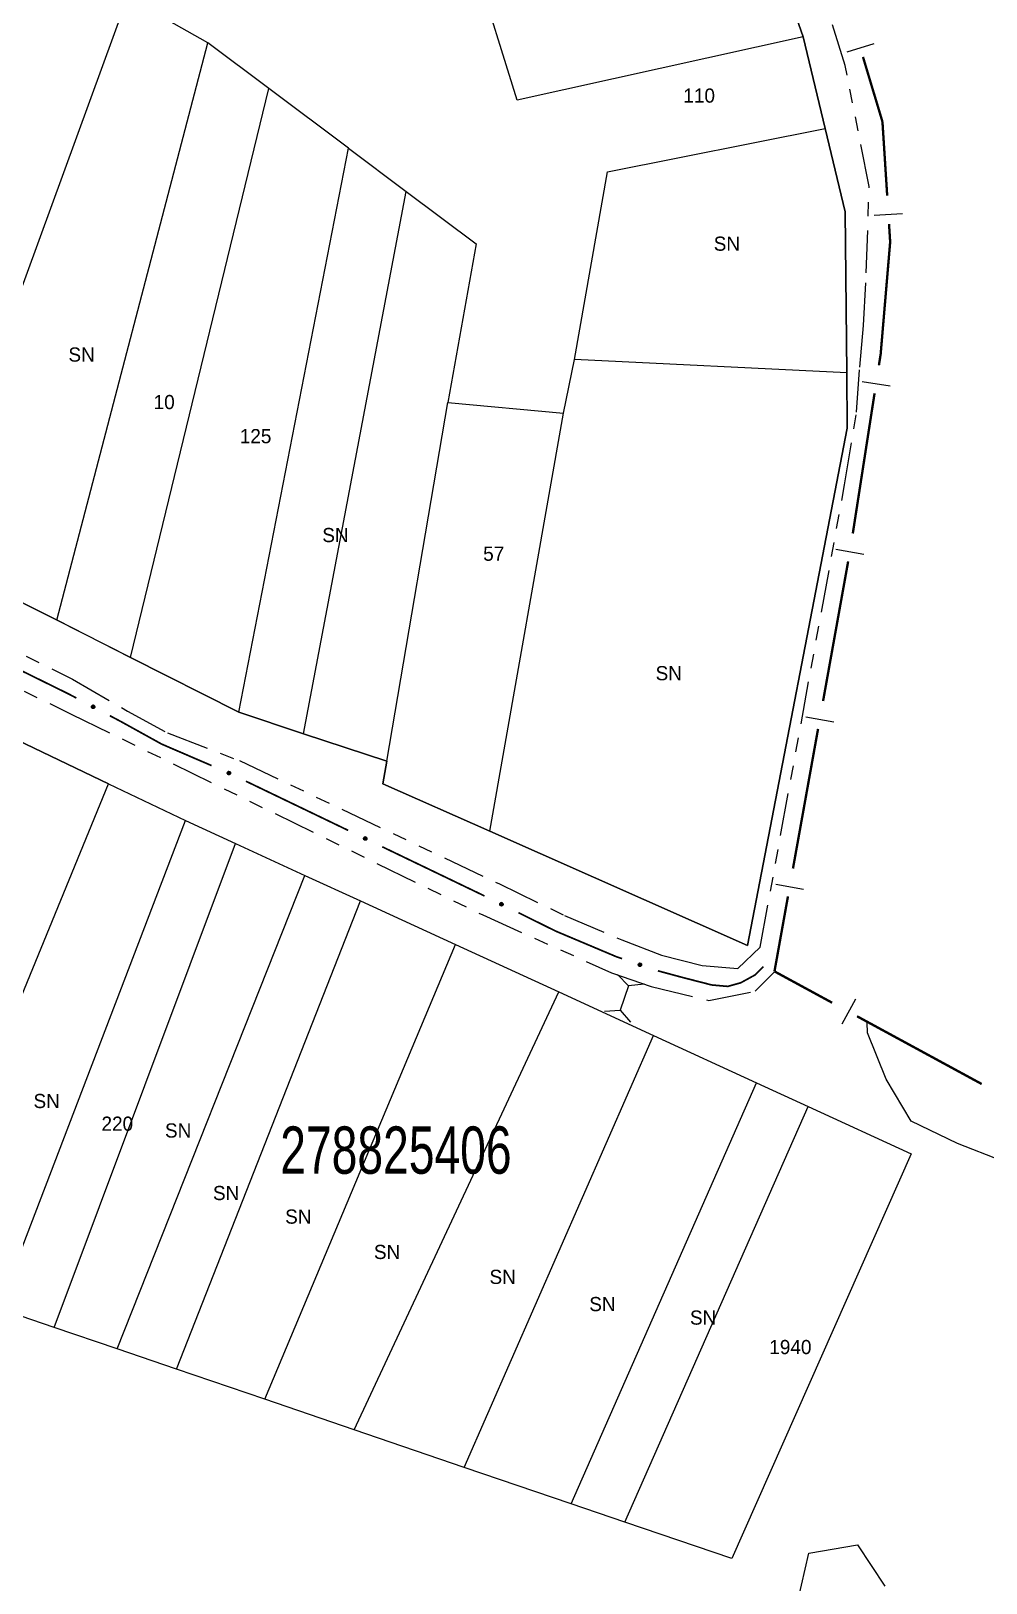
# Model space of a CAD drawing. Extents: x 204614 to 205597, y 4873311 to 4874446.
# Drawn here: x 205258.1 to 205359.1, y 4873622.6 to 4873786.8 of the extents above; entities that cross this region are included whole.
import ezdxf
from ezdxf.enums import TextEntityAlignment as Align

# ---------------------------------------------------------------- set-up
doc = ezdxf.new("R2010")
doc.units = 0
doc.header["$LTSCALE"] = 1.5
doc.header["$MEASUREMENT"] = 0
doc.linetypes.add('TRACO_25', pattern=[8, 3, -1, 1, -1, 1, -1])
for name, color, linetype in [('CD_MALHA_LOTES', 7, 'CONTINUOUS'), ('CD_TXT_QUADRA', 255, 'CONTINUOUS'), ('HD-LAGOS-PERENE', 170, 'CONTINUOUS'), ('LM-LIM-SETORES-BAIRROS', 250, 'CONTINUOUS'), ('RU-QUADRA', 210, 'CONTINUOUS'), ('SV-EIXO-RUA-N-PAV', 6, 'CONTINUOUS'), ('SV-ESTIVAS', 7, 'CONTINUOUS'), ('SV-RUA-NAO-PAV', 7, 'CONTINUOUS'), ('Th_NmrPort', 1, 'CONTINUOUS')]:
    doc.layers.add(name, color=color, linetype=linetype)
doc.styles.add('ARIAL', font='ARIAL.SHX')

# ---------------------------------------------------------------- blocks, each defined once
blk = doc.blocks.new('COD045', base_point=(205321.28, 4873685.76))
at = {"layer": 'SV-ESTIVAS'}
blk.add_lwpolyline([(205322.028538, 4873684.262924), (205321.28, 4873685.76), (205322.028538, 4873687.262924)], dxfattribs=at)

msp = doc.modelspace()

# ---------------------------------------------------------------- linework, layer by layer
at = {"layer": 'CD_MALHA_LOTES', "linetype": 'Continuous', "flags": 128}
for points in [[(205334.156229, 4873802.135872), (205339.747299, 4873786.157602)], [(205339.747299, 4873786.157602), (205309.508946, 4873779.461245), (205305.022533, 4873793.890861)], [(205246.803555, 4873731.487824), (205268.286873, 4873790.324414)], [(205276.793415, 4873785.510342), (205271.840254, 4873788.313464)], [(205339.747299, 4873786.157602), (205342.078739, 4873776.471024)], [(205260.791652, 4873724.460727), (205276.793415, 4873785.510342)], [(205283.231665, 4873780.685947), (205276.793415, 4873785.510342)], [(205268.600272, 4873720.522151), (205283.231665, 4873780.685947)], [(205291.646637, 4873774.380328), (205283.231665, 4873780.685947)], [(205319.036273, 4873771.87467), (205342.078739, 4873776.471024)], [(205342.078739, 4873776.471024), (205344.198956, 4873767.662024), (205344.357944, 4873750.623835)], [(205280.073889, 4873714.719097), (205291.646637, 4873774.380328)], [(205291.646637, 4873774.380328), (205297.742003, 4873769.812866)], [(205315.558043, 4873752.038674), (205319.036273, 4873771.87467)], [(205286.913322, 4873712.447015), (205297.742003, 4873769.812866)], [(205297.742003, 4873769.812866), (205305.148556, 4873764.26289), (205302.174416, 4873747.476647)], [(205314.398632, 4873746.342441), (205315.558043, 4873752.038674)], [(205344.357944, 4873750.623835), (205315.558043, 4873752.038674)], [(205344.357944, 4873750.623835), (205344.41094, 4873744.767786), (205333.864751, 4873690.049495)], [(205295.707687, 4873709.525497), (205302.174416, 4873747.476647)], [(205302.174416, 4873747.476647), (205314.398632, 4873746.342441)], [(205306.611656, 4873702.122467), (205314.398632, 4873746.342441)], [(205260.791652, 4873724.460727), (205246.803555, 4873731.487824)], [(205268.600272, 4873720.522151), (205260.791652, 4873724.460727)], [(205280.073889, 4873714.719097), (205268.600272, 4873720.522151)], [(205286.913322, 4873712.447015), (205280.073889, 4873714.719097)], [(205266.267035, 4873707.153229), (205255.76, 4873712.17)], [(205295.707687, 4873709.525497), (205286.913322, 4873712.447015)], [(205295.283719, 4873707.14068), (205295.707687, 4873709.525497)], [(205244.862465, 4873654.979673), (205266.267035, 4873707.153229)], [(205266.267035, 4873707.153229), (205274.4, 4873703.27)], [(205306.611656, 4873702.122467), (205295.283719, 4873707.14068)], [(205254.62, 4873651.66), (205274.4, 4873703.27)], [(205274.4, 4873703.27), (205279.700535, 4873700.834282)], [(205333.864751, 4873690.049495), (205306.611656, 4873702.122467)], [(205260.509678, 4873649.650092), (205279.700535, 4873700.834282)], [(205279.700535, 4873700.834282), (205287.037472, 4873697.46279)], [(205267.183545, 4873647.372572), (205287.037472, 4873697.46279)], [(205287.037472, 4873697.46279), (205292.913107, 4873694.7628)], [(205273.448382, 4873645.234638), (205292.913107, 4873694.7628)], [(205292.913107, 4873694.7628), (205302.988161, 4873690.13308)], [(205282.802259, 4873642.04254), (205302.988161, 4873690.13308)], [(205302.988161, 4873690.13308), (205313.886054, 4873685.125247)], [(205292.242591, 4873638.820938), (205313.886054, 4873685.125247)], [(205313.886054, 4873685.125247), (205323.916455, 4873680.516046)], [(205303.904312, 4873634.841266), (205323.916455, 4873680.516046)], [(205323.916455, 4873680.516046), (205334.818521, 4873675.506295)], [(205315.220055, 4873630.979662), (205334.818521, 4873675.506295)], [(205334.818521, 4873675.506295), (205340.269715, 4873673.001345)], [(205320.877093, 4873629.049145), (205340.269715, 4873673.001345)], [(205340.269715, 4873673.001345), (205351.172331, 4873667.991341)], [(205351.172331, 4873667.991341), (205332.191264, 4873625.188077)], [(205260.509678, 4873649.650092), (205254.62, 4873651.66)], [(205267.183545, 4873647.372572), (205260.509678, 4873649.650092)], [(205273.448382, 4873645.234638), (205267.183545, 4873647.372572)], [(205282.802259, 4873642.04254), (205273.448382, 4873645.234638)], [(205292.242591, 4873638.820938), (205282.802259, 4873642.04254)], [(205303.904312, 4873634.841266), (205292.242591, 4873638.820938)], [(205315.220055, 4873630.979662), (205303.904312, 4873634.841266)], [(205320.877093, 4873629.049145), (205315.220055, 4873630.979662)], [(205332.191264, 4873625.188077), (205320.877093, 4873629.049145)]]:
    msp.add_lwpolyline(points, dxfattribs=at)
at = {"layer": 'HD-LAGOS-PERENE', "linetype": 'Continuous'}
for points in [[(205360.76, 4873667.27, 2.203013), (205356.07, 4873669.1, 2.203013), (205351.16, 4873671.45, 2.203013), (205348.53, 4873675.89, 2.203013), (205346.54, 4873680.81, 2.203013), (205346.503964, 4873681.912274, 2.203013)], [(205339.19, 4873620.68, 2.203013), (205340.34, 4873625.77, 2.203013), (205345.48, 4873626.66, 2.203013), (205348.37, 4873622.29, 2.203013)]]:
    msp.add_polyline3d(points, dxfattribs=at)
at = {"layer": 'LM-LIM-SETORES-BAIRROS'}
for points in [[(205347.219639, 4873785.418996), (205344.346846, 4873784.554668)], [(205350.259382, 4873767.448773), (205347.265551, 4873767.256482)], [(205348.93286, 4873749.208912), (205345.968413, 4873749.669408)], [(205346.157205, 4873731.388318), (205343.204502, 4873731.918924)], [(205342.973569, 4873713.672097), (205340.020865, 4873714.202703)], [(205339.789932, 4873695.955877), (205336.837229, 4873696.486483)], [(205345.282873, 4873684.353059), (205343.850263, 4873681.717223)]]:
    msp.add_lwpolyline(points, dxfattribs=at)
at = {"layer": 'LM-LIM-SETORES-BAIRROS', "const_width": 0.25}
for points in [[(205348.131052, 4873777.183347), (205346.071352, 4873784.029235)], [(205348.185596, 4873776.334121), (205348.131052, 4873777.183347)], [(205348.634273, 4873769.348515), (205348.185596, 4873776.334121)], [(205348.948132, 4873764.461944), (205348.826564, 4873766.354684)], [(205348.939404, 4873764.358953), (205348.948132, 4873764.461944)], [(205347.944373, 4873752.617592), (205348.939404, 4873764.358953)], [(205347.757634, 4873751.415458), (205347.911133, 4873752.403606)], [(205347.911133, 4873752.403606), (205347.944373, 4873752.617592)], [(205344.994655, 4873733.628779), (205347.297137, 4873748.451011)], [(205341.850954, 4873715.905869), (205344.503985, 4873730.669386)], [(205338.667318, 4873698.189649), (205341.320348, 4873712.953166)], [(205336.711255, 4873687.3046), (205338.136712, 4873695.236946)], [(205337.537672, 4873686.855433), (205336.711255, 4873687.3046)], [(205342.809344, 4873683.990214), (205337.537672, 4873686.855433)], [(205358.624359, 4873675.394559), (205345.44518, 4873682.557605)]]:
    msp.add_lwpolyline(points, dxfattribs=at)
at = {"layer": 'RU-QUADRA', "linetype": 'Continuous', "flags": 128}
msp.add_lwpolyline([(205246.803555, 4873731.487824), (205260.809871, 4873724.496845), (205268.600272, 4873720.522151), (205280.073889, 4873714.719097), (205286.913322, 4873712.447015), (205295.707687, 4873709.525497), (205295.283719, 4873707.14068), (205306.611656, 4873702.122467), (205333.864751, 4873690.049495), (205344.41094, 4873744.767786), (205344.357944, 4873750.623835), (205344.198956, 4873767.662024), (205342.078739, 4873776.471024), (205339.747299, 4873786.157602), (205334.156229, 4873802.135872)], dxfattribs=at)
msp.add_lwpolyline([(205255.76, 4873712.17), (205266.267035, 4873707.153229), (205274.4, 4873703.27), (205279.700535, 4873700.834282), (205287.037472, 4873697.46279), (205292.913107, 4873694.7628), (205302.988161, 4873690.13308), (205313.886054, 4873685.125247), (205323.916455, 4873680.516046), (205334.818521, 4873675.506295), (205340.269715, 4873673.001345), (205351.172331, 4873667.991341), (205332.191264, 4873625.188077), (205320.877093, 4873629.049145), (205315.220055, 4873630.979662), (205303.904312, 4873634.841266), (205292.242591, 4873638.820938), (205282.802259, 4873642.04254), (205273.448382, 4873645.234638), (205267.183545, 4873647.372572), (205260.509678, 4873649.650092), (205254.62, 4873651.66), (205244.862465, 4873654.979673), (205234.28, 4873658.58)], close=True, dxfattribs=at)
at = {"layer": 'SV-EIXO-RUA-N-PAV', "const_width": 0.18}
for points in [[(205262.057381, 4873716.648673), (205252.115598, 4873721.546381)], [(205262.868613, 4873716.220523), (205262.057381, 4873716.648673)], [(205267.590833, 4873713.72824), (205266.406152, 4873714.353489)], [(205268.168653, 4873713.408376), (205267.590833, 4873713.72824)], [(205271.894629, 4873711.345782), (205268.168653, 4873713.408376)], [(205272.575356, 4873711.05249), (205271.894629, 4873711.345782)], [(205277.167283, 4873709.074053), (205272.575356, 4873711.05249)], [(205291.62254, 4873702.218786), (205280.808539, 4873707.420457)], [(205306.041208, 4873695.283224), (205295.227207, 4873700.484895)], [(205313.587652, 4873691.556006), (205309.628728, 4873693.514183)], [(205314.125089, 4873691.329376), (205313.587652, 4873691.556006)], [(205319.966493, 4873688.866133), (205314.125089, 4873691.329376)], [(205320.591366, 4873688.652213), (205319.966493, 4873688.866133)], [(205327.075442, 4873686.637382), (205324.378678, 4873687.366237)], [(205335.549808, 4873687.810665), (205334.842701, 4873687.103558)], [(205327.27545, 4873686.586098), (205327.075442, 4873686.637382)], [(205330.072728, 4873685.868847), (205327.27545, 4873686.586098)], [(205330.184497, 4873685.858687), (205330.072728, 4873685.868847)], [(205331.763505, 4873685.71514), (205330.184497, 4873685.858687)], [(205332.162865, 4873685.826072), (205331.763505, 4873685.71514)], [(205333.146868, 4873686.099407), (205332.162865, 4873685.826072)], [(205334.004454, 4873686.571079), (205333.146868, 4873686.099407)], [(205334.683938, 4873686.944796), (205334.004454, 4873686.571079)], [(205334.842701, 4873687.103558), (205334.683938, 4873686.944796)]]:
    msp.add_lwpolyline(points, dxfattribs=at)
at = {"layer": 'SV-EIXO-RUA-N-PAV'}
for points in [[(205264.71307, 4873715.122588), (205264.666552, 4873715.107485), (205264.623484, 4873715.104016), (205264.58673, 4873715.111462), (205264.555968, 4873715.126511), (205264.52623, 4873715.145451), (205264.500461, 4873715.171161), (205264.478181, 4873715.206032), (205264.462703, 4873715.252589), (205264.46205, 4873715.296942), (205264.467422, 4873715.333366), (205264.481267, 4873715.366347), (205264.50015, 4873715.394927), (205264.527741, 4873715.420811), (205264.5633, 4873715.443044), (205264.610492, 4873715.457476), (205264.652738, 4873715.460586), (205264.688099, 4873715.452451), (205264.721168, 4873715.438322), (205264.751296, 4873715.418622), (205264.776446, 4873715.393239), (205264.798767, 4873715.357396), (205264.812393, 4873715.310629), (205264.815977, 4873715.268529), (205264.80834, 4873715.233063), (205264.793697, 4873715.20082), (205264.775063, 4873715.170762), (205264.750297, 4873715.143783), (205264.71307, 4873715.122588)], [(205279.09245, 4873708.12473), (205279.047265, 4873708.106011), (205279.004604, 4873708.099163), (205278.967378, 4873708.103692), (205278.935526, 4873708.116272), (205278.904389, 4873708.132813), (205278.876677, 4873708.156415), (205278.851721, 4873708.189423), (205278.832625, 4873708.234618), (205278.828482, 4873708.278781), (205278.83097, 4873708.315515), (205278.842176, 4873708.349483), (205278.858751, 4873708.379462), (205278.884219, 4873708.407437), (205278.917917, 4873708.432401), (205278.963826, 4873708.450502), (205279.005697, 4873708.456929), (205279.041588, 4873708.451603), (205279.075666, 4873708.440121), (205279.107252, 4873708.422854), (205279.134322, 4873708.399529), (205279.159395, 4873708.365555), (205279.176661, 4873708.320006), (205279.183548, 4873708.278319), (205279.178727, 4873708.242362), (205279.166668, 4873708.209066), (205279.150458, 4873708.177635), (205279.127892, 4873708.148789), (205279.09245, 4873708.12473)], [(205293.506637, 4873701.190358), (205293.460714, 4873701.173531), (205293.417805, 4873701.16846), (205293.380799, 4873701.174531), (205293.349497, 4873701.188423), (205293.319074, 4873701.206241), (205293.292365, 4873701.230973), (205293.268801, 4873701.264989), (205293.251598, 4873701.310938), (205293.249292, 4873701.355235), (205293.253303, 4873701.391834), (205293.265909, 4873701.425308), (205293.283714, 4873701.454572), (205293.310322, 4873701.481466), (205293.345027, 4873701.505009), (205293.391648, 4873701.52119), (205293.433749, 4873701.525873), (205293.469389, 4873701.519061), (205293.502961, 4873701.506174), (205293.533803, 4873701.487611), (205293.559881, 4873701.463182), (205293.583522, 4873701.428197), (205293.598882, 4873701.38197), (205293.604032, 4873701.340033), (205293.597723, 4873701.304307), (205293.584292, 4873701.27154), (205293.566791, 4873701.240809), (205293.543048, 4873701.212925), (205293.506637, 4873701.190358)], [(205307.916018, 4873694.23852), (205307.869913, 4873694.222199), (205307.826951, 4873694.2176), (205307.790014, 4873694.224077), (205307.758867, 4873694.238312), (205307.728642, 4873694.256464), (205307.702206, 4873694.281488), (205307.679018, 4873694.315762), (205307.662321, 4873694.361896), (205307.660502, 4873694.406216), (205307.664915, 4873694.442769), (205307.677888, 4873694.476102), (205307.696014, 4873694.505169), (205307.722916, 4873694.531769), (205307.757878, 4873694.554929), (205307.804674, 4873694.570596), (205307.846824, 4873694.574816), (205307.882387, 4873694.567612), (205307.915815, 4873694.554358), (205307.946451, 4873694.535456), (205307.972259, 4873694.510742), (205307.995514, 4873694.475499), (205308.010365, 4873694.429106), (205308.015054, 4873694.387115), (205308.008352, 4873694.35146), (205307.994561, 4873694.318843), (205307.976724, 4873694.288307), (205307.952675, 4873694.260686), (205307.916018, 4873694.23852)], [(205322.583839, 4873687.853753), (205322.540227, 4873687.831614), (205322.498219, 4873687.821506), (205322.460755, 4873687.823159), (205322.42803, 4873687.833252), (205322.395714, 4873687.847349), (205322.366268, 4873687.86875), (205322.338848, 4873687.899741), (205322.316333, 4873687.943333), (205322.308806, 4873687.987048), (205322.308462, 4873688.023864), (205322.317021, 4873688.058593), (205322.331242, 4873688.089758), (205322.354483, 4873688.119609), (205322.386162, 4873688.14709), (205322.430543, 4873688.168669), (205322.471795, 4873688.178297), (205322.50799, 4873688.175746), (205322.54285, 4873688.166919), (205322.57567, 4873688.152132), (205322.604454, 4873688.130958), (205322.632065, 4873688.099013), (205322.652783, 4873688.054927), (205322.662855, 4873688.013892), (205322.660814, 4873687.977671), (205322.651351, 4873687.943546), (205322.637606, 4873687.910962), (205322.617326, 4873687.880466), (205322.583839, 4873687.853753)]]:
    msp.add_lwpolyline(points, close=True, dxfattribs=at)
for points in [[(205264.775063, 4873715.170762), (205264.46205, 4873715.296942)], [(205264.750297, 4873715.143783), (205264.462703, 4873715.252589)], [(205264.758563, 4873715.159605), (205264.466224, 4873715.272237)], [(205264.793697, 4873715.20082), (205264.467422, 4873715.333366)], [(205264.780519, 4873715.18659), (205264.468303, 4873715.311255)], [(205264.798922, 4873715.218536), (205264.477119, 4873715.351347)], [(205264.80834, 4873715.233063), (205264.481267, 4873715.366347)], [(205264.809448, 4873715.253096), (205264.493611, 4873715.379672)], [(205264.815977, 4873715.268529), (205264.50015, 4873715.394927)], [(205264.812733, 4873715.291478), (205264.518618, 4873715.406589)], [(205264.812393, 4873715.310629), (205264.527741, 4873715.420811)], [(205264.80147, 4873715.334452), (205264.548452, 4873715.430959)], [(205264.798767, 4873715.357396), (205264.5633, 4873715.443044)], [(205264.781625, 4873715.375783), (205264.593974, 4873715.44705)], [(205264.776446, 4873715.393239), (205264.610492, 4873715.457476)], [(205264.759736, 4873715.407394), (205264.637518, 4873715.456469)], [(205264.751296, 4873715.418622), (205264.652738, 4873715.460586)], [(205264.731779, 4873715.135168), (205264.474437, 4873715.229329)], [(205264.71307, 4873715.122588), (205264.478181, 4873715.206032)], [(205264.687397, 4873715.115391), (205264.496058, 4873715.185517)], [(205264.666552, 4873715.107485), (205264.500461, 4873715.171161)], [(205264.64201, 4873715.105402), (205264.521635, 4873715.155046)], [(205264.623484, 4873715.104016), (205264.52623, 4873715.145451)], [(205279.150458, 4873708.177635), (205278.828482, 4873708.278781)], [(205279.166668, 4873708.209066), (205278.83097, 4873708.315515)], [(205279.127892, 4873708.148789), (205278.832625, 4873708.234618)], [(205279.154651, 4873708.193843), (205278.833589, 4873708.293542)], [(205279.134887, 4873708.165213), (205278.834589, 4873708.254481)], [(205279.170482, 4873708.227138), (205278.839222, 4873708.334203)], [(205279.178727, 4873708.242362), (205278.842176, 4873708.349483)], [(205279.11011, 4873708.138744), (205278.846154, 4873708.212354)], [(205279.09245, 4873708.12473), (205278.851721, 4873708.189423)], [(205279.178254, 4873708.26242), (205278.853433, 4873708.363739)], [(205279.183548, 4873708.278319), (205278.858751, 4873708.379462)], [(205279.067423, 4873708.115534), (205278.871157, 4873708.170379)], [(205279.178508, 4873708.300941), (205278.876243, 4873708.392542)], [(205279.047265, 4873708.106011), (205278.876677, 4873708.156415)], [(205279.176661, 4873708.320006), (205278.884219, 4873708.407437)], [(205279.022963, 4873708.102002), (205278.899053, 4873708.142017)], [(205279.163896, 4873708.342895), (205278.904066, 4873708.419184)], [(205279.004604, 4873708.099163), (205278.904389, 4873708.132813)], [(205279.159395, 4873708.365555), (205278.917917, 4873708.432401)], [(205279.14086, 4873708.382536), (205278.94818, 4873708.438808)], [(205279.134322, 4873708.399529), (205278.963826, 4873708.450502)], [(205279.11655, 4873708.412325), (205278.990847, 4873708.451627)], [(205279.107252, 4873708.422854), (205279.005697, 4873708.456929)], [(205293.566791, 4873701.240809), (205293.249292, 4873701.355235)], [(205293.543048, 4873701.212925), (205293.251598, 4873701.310938)], [(205293.584292, 4873701.27154), (205293.253303, 4873701.391834)], [(205293.550718, 4873701.229045), (205293.254385, 4873701.330702)], [(205293.571653, 4873701.256829), (205293.255008, 4873701.369771)], [(205293.588853, 4873701.289438), (205293.262323, 4873701.410163)], [(205293.524864, 4873701.203627), (205293.264191, 4873701.288131)], [(205293.597723, 4873701.304307), (205293.265909, 4873701.425308)], [(205293.506637, 4873701.190358), (205293.268801, 4873701.264989)], [(205293.598083, 4873701.324367), (205293.277749, 4873701.439084)], [(205293.604032, 4873701.340033), (205293.283714, 4873701.454572)], [(205293.48125, 4873701.182209), (205293.28743, 4873701.245155)], [(205293.460714, 4873701.173531), (205293.292365, 4873701.230973)], [(205293.599936, 4873701.362845), (205293.301735, 4873701.466915)], [(205293.598882, 4873701.38197), (205293.310322, 4873701.481466)], [(205293.436266, 4873701.170535), (205293.314125, 4873701.215659)], [(205293.417805, 4873701.16846), (205293.319074, 4873701.206241)], [(205293.587079, 4873701.405369), (205293.33064, 4873701.492379)], [(205293.583522, 4873701.428197), (205293.345027, 4873701.505009)], [(205293.565707, 4873701.445932), (205293.37553, 4873701.510155)], [(205293.559881, 4873701.463182), (205293.391648, 4873701.52119)], [(205293.542655, 4873701.476705), (205293.418693, 4873701.521191)], [(205293.533803, 4873701.487611), (205293.433749, 4873701.525873)], [(205307.976724, 4873694.288307), (205307.660502, 4873694.406216)], [(205307.952675, 4873694.260686), (205307.662321, 4873694.361896)], [(205307.994561, 4873694.318843), (205307.664915, 4873694.442769)], [(205307.960522, 4873694.27672), (205307.665325, 4873694.381629)], [(205307.981762, 4873694.304272), (205307.666377, 4873694.420689)], [(205307.999319, 4873694.33669), (205307.674136, 4873694.460998)], [(205307.93439, 4873694.251587), (205307.674662, 4873694.338953)], [(205308.008352, 4873694.35146), (205307.677888, 4873694.476102)], [(205307.916018, 4873694.23852), (205307.679018, 4873694.315762)], [(205308.008933, 4873694.371515), (205307.689879, 4873694.489747)], [(205308.015054, 4873694.387115), (205307.696014, 4873694.505169)], [(205307.890543, 4873694.23065), (205307.697428, 4873694.295724)], [(205307.869913, 4873694.222199), (205307.702206, 4873694.281488)], [(205308.011208, 4873694.40997), (205307.714169, 4873694.517312)], [(205308.010365, 4873694.429106), (205307.722916, 4873694.531769)], [(205307.845434, 4873694.219472), (205307.723796, 4873694.265936)], [(205307.826951, 4873694.2176), (205307.728642, 4873694.256464)], [(205307.998819, 4873694.452634), (205307.743352, 4873694.542458)], [(205307.995514, 4873694.475499), (205307.757878, 4873694.554929)], [(205307.977895, 4873694.493429), (205307.788436, 4873694.559739)], [(205307.972259, 4873694.510742), (205307.804674, 4873694.570596)], [(205307.955183, 4873694.524454), (205307.831717, 4873694.5703)], [(205307.946451, 4873694.535456), (205307.846824, 4873694.574816)], [(205322.651351, 4873687.943546), (205322.308462, 4873688.023864)], [(205322.637606, 4873687.910962), (205322.308806, 4873687.987048)], [(205322.64054, 4873687.927444), (205322.312763, 4873688.002158)], [(205322.653764, 4873687.961858), (205322.315251, 4873688.043131)], [(205322.617326, 4873687.880466), (205322.316333, 4873687.943333)], [(205322.623037, 4873687.89738), (205322.316763, 4873687.963289)], [(205322.660814, 4873687.977671), (205322.317021, 4873688.058593)], [(205322.6588, 4873687.997633), (205322.327149, 4873688.073673)], [(205322.662855, 4873688.013892), (205322.331242, 4873688.089758)], [(205322.600369, 4873687.869083), (205322.331534, 4873687.922176)], [(205322.583839, 4873687.853753), (205322.338848, 4873687.899741)], [(205322.65609, 4873688.03606), (205322.347677, 4873688.104144)], [(205322.652783, 4873688.054927), (205322.354483, 4873688.119609)], [(205322.559593, 4873687.842659), (205322.359691, 4873687.882249)], [(205322.540227, 4873687.831614), (205322.366268, 4873687.86875)], [(205322.638296, 4873688.076766), (205322.373368, 4873688.132848)], [(205322.632065, 4873688.099013), (205322.386162, 4873688.14709)], [(205322.516305, 4873687.825748), (205322.389686, 4873687.856115)], [(205322.498219, 4873687.821506), (205322.395714, 4873687.847349)], [(205322.612279, 4873688.114518), (205322.415842, 4873688.155806)], [(205322.604454, 4873688.130958), (205322.430543, 4873688.168669)], [(205322.58575, 4873688.14235), (205322.457397, 4873688.171868)], [(205322.57567, 4873688.152132), (205322.471795, 4873688.178297)]]:
    msp.add_lwpolyline(points, dxfattribs=at)
at = {"layer": 'SV-ESTIVAS', "linetype": 'Continuous'}
msp.add_polyline3d([(205321.28, 4873685.76, 3.875861), (205320.39, 4873683.2, 3.836958)], dxfattribs=at)
at = {"layer": 'SV-RUA-NAO-PAV', "linetype": 'TRACO_25'}
for points in [[(205228.07, 4873735.43, 5.538984), (205262.46, 4873718.21, 5.091594), (205268.29, 4873714.84, 5.013787), (205272.5, 4873712.54, 5.013787), (205280.11, 4873709.6, 4.926255), (205307.61, 4873696.56, 4.595575), (205314.51, 4873693.23, 4.459413), (205320.58, 4873690.63, 4.284348), (205324.77, 4873689.01, 4.235718), (205329.07, 4873687.94, 3.924491), (205332.84, 4873687.61, 3.85641), (205335.21, 4873689.88, 3.486827), (205344.130091, 4873738.765723, 3.593811), (205345.383254, 4873746.445398, 3.652166), (205345.736104, 4873751.21233, 3.652166), (205346.137608, 4873755.628868, 3.729973), (205346.425383, 4873761.184074, 3.914765), (205346.723134, 4873770.339918, 4.041201), (205344.19225, 4873783.143212, 4.196815), (205339.577109, 4873798.030763, 4.352428)], [(205114.73, 4873779.56, 7.649497), (205123.63, 4873777.77, 7.561964), (205132.74, 4873774.82, 7.493883), (205142.82, 4873771.14, 7.221559), (205156.79, 4873764.33, 6.988138), (205167.04, 4873758.74, 6.744991), (205178.8, 4873754.07, 6.414312), (205227.68, 4873731.38, 5.480629), (205262.32, 4873714.53, 5.023513), (205305.86, 4873693.27, 4.760915), (205319.48, 4873687.16, 4.167637), (205323.68, 4873685.69, 3.934216), (205329.76, 4873684.23, 3.768877), (205334.66, 4873685.2, 3.593811), (205336.668365, 4873687.208365, 3.516004)]]:
    msp.add_polyline3d(points, dxfattribs=at)

# ---------------------------------------------------------------- block references
at = {"layer": 'SV-ESTIVAS'}
for p, rotation in [((205321.28, 4873685.76, 3.875861), 70), ((205320.39, 4873683.2, 3.875861), 247)]:
    msp.add_blockref('COD045', p, dxfattribs=dict(at, rotation=rotation))

# ---------------------------------------------------------------- texts
at = {"layer": 'CD_TXT_QUADRA', "style": 'ARIAL', "width": 0.7}
msp.add_text('278825406', height=5, dxfattribs=at).set_placement((205284.436603, 4873665.902328))
at = {"layer": 'Th_NmrPort', "color": 1}
for s, p in [('110', (205327.071397, 4873779.944744)), ('SN', (205330.284354, 4873764.28158)), ('SN', (205262.031866, 4873752.550607)), ('10', (205271.043918, 4873747.526844)), ('125', (205280.15401, 4873743.921805)), ('SN', (205288.883165, 4873733.459414)), ('57', (205305.90014, 4873731.484914)), ('SN', (205324.137629, 4873718.848721)), ('SN', (205258.337885, 4873673.594269)), ('220', (205265.530998, 4873671.196565)), ('SN', (205272.24457, 4873670.477253)), ('SN', (205277.319707, 4873663.862581)), ('SN', (205284.952403, 4873661.365977)), ('SN', (205294.343408, 4873657.62855)), ('SN', (205306.5717, 4873654.991075)), ('SN', (205317.121599, 4873652.11383)), ('SN', (205327.771104, 4873650.685396)), ('1940', (205336.16307, 4873647.56838))]:
    msp.add_text(s, height=1.5, dxfattribs=at).set_placement(p, align=Align.MIDDLE_LEFT)

doc.saveas('drawing.dxf')
